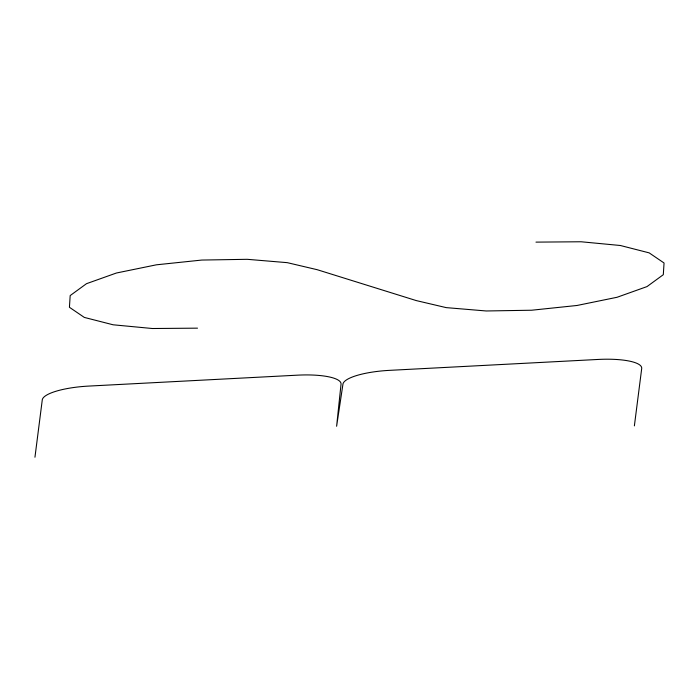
<?xml version="1.0" encoding="UTF-8"?>
<svg xmlns="http://www.w3.org/2000/svg" width="699" height="699" viewBox="0 0 699 699"><rect width="100%" height="100%" fill="white"/><g stroke="black" fill="none" stroke-linecap="round" stroke-linejoin="round"><path stroke-width="1.05" d="M34.95 457.233L42.272 399.907A45.068 11.359 -3.7 0 1 88.694 386.084L297.538 375.162A45.068 11.359 -3.7 0 1 341.025 384.275L336.612 426.268L342.947 384.179A45.068 11.359 -3.7 0 1 389.369 370.365L598.204 359.443A45.068 11.359 -3.7 0 1 641.699 368.556L634.377 425.883M535.976 242.125L581.096 241.767L620.363 245.498L649.153 252.863L664.05 262.99L663.307 274.698L647.003 286.59L617.068 297.276L577.033 305.472L531.642 310.225L486.242 310.976L446.198 307.621L416.246 300.579L317.232 269.709L287.28 262.658L247.245 259.312L201.845 260.054L156.445 264.807L116.418 273.012L86.484 283.689L70.18 295.581L69.428 307.289L84.334 317.425L113.116 324.79L152.391 328.513L197.502 328.154"/></g></svg>
